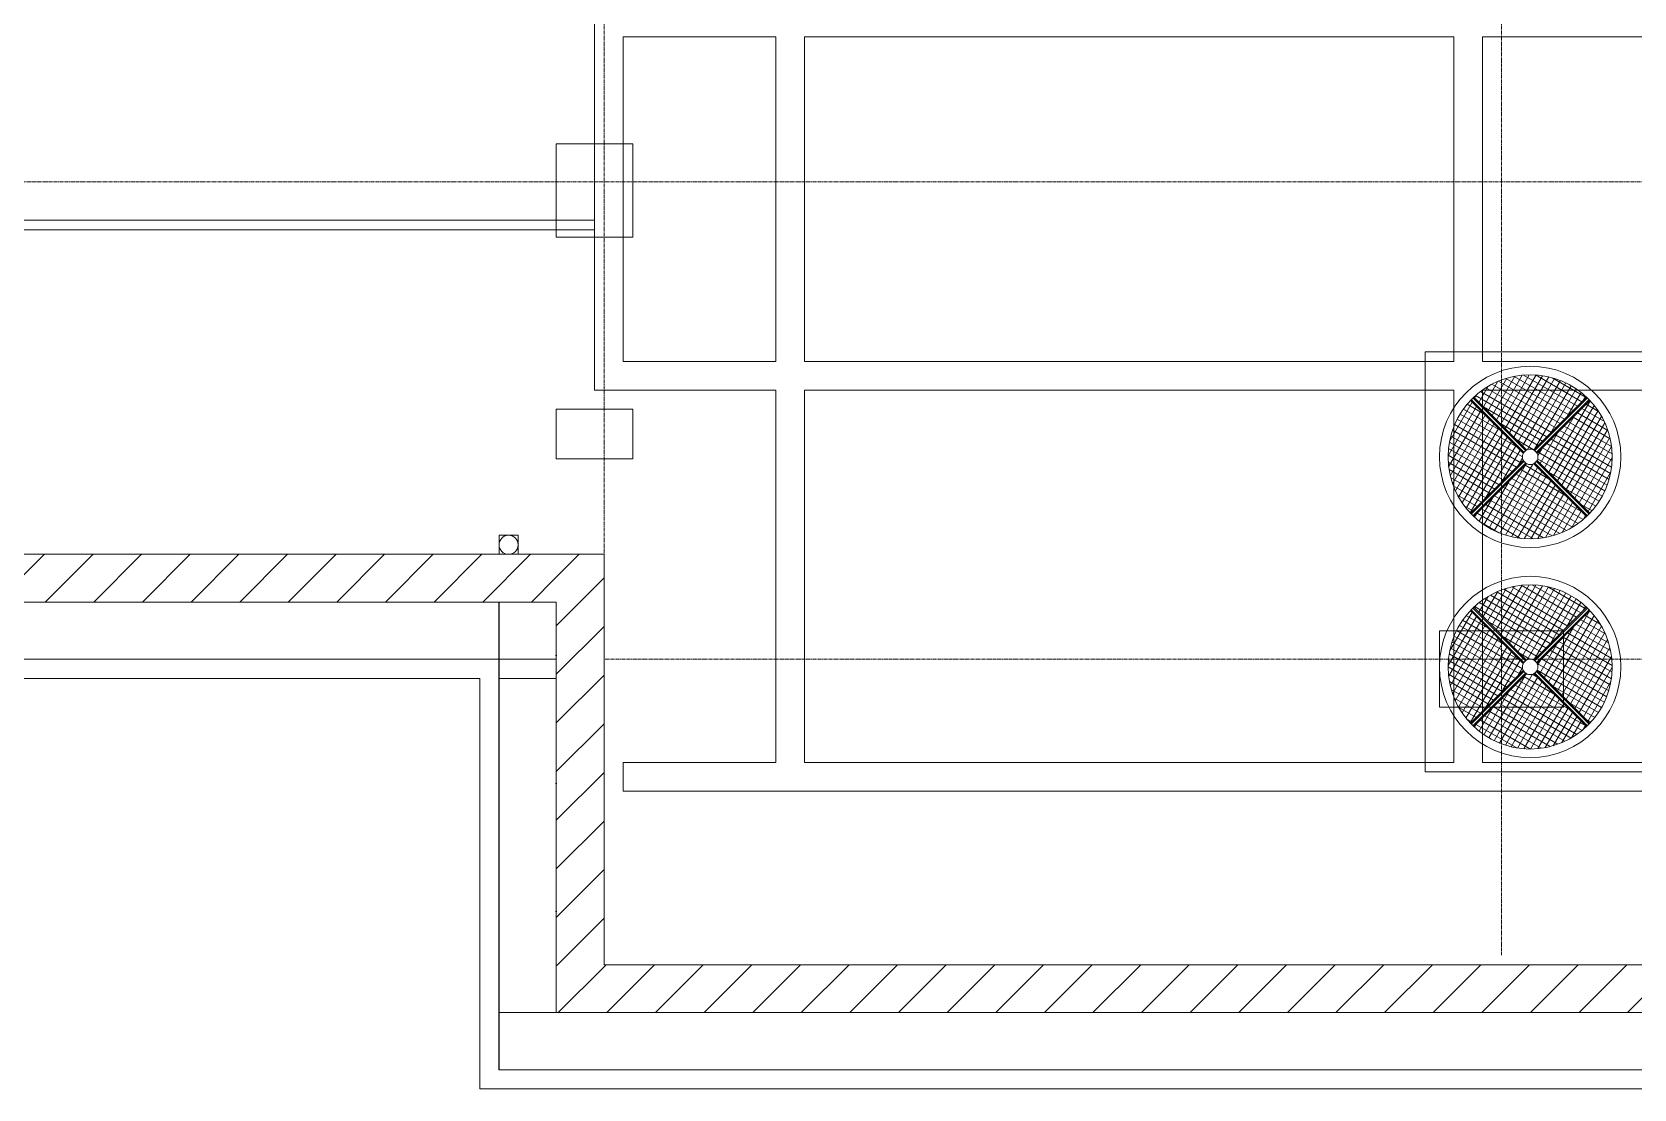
# Model space of a CAD drawing. Header units: millimetres. Extents: x 1499747 to 4341325, y -28481 to 441852.
# Drawn here: x 4210748 to 4219138, y 377315 to 382850 of the extents above; entities that cross this region are included whole.
import ezdxf

# ---------------------------------------------------------------- set-up
doc = ezdxf.new("R2010")
doc.units = ezdxf.units.MM
doc.header["$MEASUREMENT"] = 0
doc.linetypes.add('CENTER2', pattern=[28.575, 19.05, -3.175, 3.175, -3.175])
doc.linetypes.add('Dot & Dashed', pattern=[670.277762, 352.777767, -176.388884, 0, -141.111112])
for name, color, linetype, lineweight in [('13 этаж_25_АР 06.03 custom_70_12 этаж_13_Интерьер - Мебель_Ном._пера__8_Ном._пера__8', 8, 'Continuous', 18), ('13 этаж_25_АР 06.03 custom_70__Оси_Ном._пера__8_Ном._пера__8', 8, 'Continuous', 18), ('13 этаж_25_АР 06.03 custom_70_мет. конструкции_Ном._пера__5_Ном._пера__5', 5, 'Continuous', 18), ('13 этаж_25_АР 06.03 custom_70_ОВОРУДОВАНИЕ_Ном._пера__6_Ном._пера__6', 6, 'Continuous', 18), ('13 этаж_25_АР 06.03 custom_70_парапет 2_Ном._пера__8_Ном._пера__8', 8, 'Continuous', 18), ('13 этаж_25_АР 06.03 custom_70_Подложк_Ном._пера__1_Ном._пера__1', 1, 'Continuous', 18), ('13 этаж_25_АР 06.03 custom_70_Подложк_Ном._пера__8_Ном._пера__8', 8, 'Continuous', 18), ('13 этаж_25_Конструктив - Стены Ненесущие Газоблок_Ном._пера__169_Ном._пера__83', 83, 'Continuous', 18), ('13 этаж_25_Конструктив - Стены Ненесущие Газоблок_Ном._пера__47_Ном._пера__7', 7, 'Continuous', 18), ('13 этаж_25_Парапет_Ном._пера__20_Ном._пера__1', 1, 'Continuous', 18), ('13 этаж_25_Размер - ГКЛ перегородки_Ном._пера__1_Ном._пера__7', 7, 'Continuous', 18), ('13 этаж_25_Ребра Навес_Ном._пера__10_Ном._пера__134', 134, 'Continuous', 18), ('13 этаж_25_Ребра Навес_Ном._пера__1_Ном._пера__7', 7, 'Continuous', 18)]:
    doc.layers.add(name, color=color, linetype=linetype, lineweight=lineweight)
pattern_1 = [(150, (4221050.835, 379226.963), (15.60195, 27.02337), []), (240, (4221050.835, 379226.963), (-27.02337, 15.60195), [])]
pattern_2 = [(150, (4221050.835, 379226.963), (15.60195, 27.02337), []), (240, (4221050.835, 379226.963), (-27.02337, 15.60195), [])]
pattern_3 = [(150, (4221050.835, 379326.963), (15.60195, 27.02337), []), (240, (4221050.835, 379326.963), (-27.02337, 15.60195), [])]
pattern_4 = [(150, (4221050.835, 379326.963), (15.60195, 27.02337), []), (240, (4221050.835, 379326.963), (-27.02337, 15.60195), [])]
pattern_5 = [(45, (4194944, 382064.74), (-127.2792, 127.2792), [])]

msp = doc.modelspace()

# ---------------------------------------------------------------- hatches: boundary and pattern name
at = {"layer": '13 этаж_25_АР 06.03 custom_70_ОВОРУДОВАНИЕ_Ном._пера__6_Ном._пера__6', "linetype": 'Continuous', "true_color": 0xc7c8ca}
h = msp.add_hatch(dxfattribs=at)
h.set_pattern_fill('NET_0046_0019', color=9, style=0, pattern_type=2)
h.set_pattern_definition(pattern_4)
h.paths.add_polyline_path([(4218298.8, 380937.6), (4218575.4, 380661, -0.119927), (4218594, 380665.5, -0.119927), (4218612.6, 380661), (4218889.2, 380937.6, 0.191496), (4218594, 381054.9, 0.191496)])
h = msp.add_hatch(dxfattribs=at)
h.set_pattern_fill('NET_0046_0019', color=9, style=0, pattern_type=2)
h.set_pattern_definition(pattern_3)
h.paths.add_polyline_path([(4218558, 380643.6), (4218281.4, 380920.2, 0.397572), (4218281.4, 380329.7), (4218558, 380606.3, -0.243355)])
h = msp.add_hatch(dxfattribs=at)
h.set_pattern_fill('NET_0046_0019', color=9, style=0, pattern_type=2)
h.set_pattern_definition(pattern_3)
h.paths.add_polyline_path([(4218906.6, 380920.2), (4218630, 380643.6, -0.243355), (4218630, 380606.3), (4218906.6, 380329.7, 0.397572)])
h = msp.add_hatch(dxfattribs=at)
h.set_pattern_fill('NET_0046_0019', color=9, style=0, pattern_type=2)
h.set_pattern_definition(pattern_4)
h.paths.add_polyline_path([(4218889.2, 380312.4), (4218612.6, 380589, -0.119927), (4218594, 380584.4, -0.119927), (4218575.4, 380589), (4218298.8, 380312.4, 0.191496), (4218594, 380195, 0.191496)])
h = msp.add_hatch(dxfattribs=at)
h.set_pattern_fill('NET_0046_0019', color=9, style=0, pattern_type=2)
h.set_pattern_definition(pattern_2)
h.paths.add_polyline_path([(4218889.2, 379837.6, 0.191496), (4218594, 379954.9, 0.191496), (4218298.8, 379837.6), (4218575.4, 379561, -0.119927), (4218594, 379565.5, -0.119927), (4218612.6, 379561)])
h = msp.add_hatch(dxfattribs=at)
h.set_pattern_fill('NET_0046_0019', color=9, style=0, pattern_type=2)
h.set_pattern_definition(pattern_1)
h.paths.add_polyline_path([(4218558, 379506.3, -0.243355), (4218558, 379543.6), (4218281.4, 379820.2, 0.397572), (4218281.4, 379229.7)])
h = msp.add_hatch(dxfattribs=at)
h.set_pattern_fill('NET_0046_0019', color=9, style=0, pattern_type=2)
h.set_pattern_definition(pattern_1)
h.paths.add_polyline_path([(4218906.6, 379229.7, 0.397572), (4218906.6, 379820.2), (4218630, 379543.6, -0.243355), (4218630, 379506.3)])
h = msp.add_hatch(dxfattribs=at)
h.set_pattern_fill('NET_0046_0019', color=9, style=0, pattern_type=2)
h.set_pattern_definition(pattern_2)
h.paths.add_polyline_path([(4218298.8, 379212.4, 0.191496), (4218594, 379095, 0.191496), (4218889.2, 379212.4), (4218612.6, 379489, -0.119927), (4218594, 379484.4, -0.119927), (4218575.4, 379489)])
at = {"layer": '13 этаж_25_Конструктив - Стены Ненесущие Газоблок_Ном._пера__169_Ном._пера__83', "linetype": 'Continuous', "true_color": 0xc7c8ca}
h = msp.add_hatch(dxfattribs=at)
h.set_pattern_fill('БЛОКИ_БЕТОННЫЕ_ЭФФЕКТИВН_72', color=9, style=0, pattern_type=2)
h.set_pattern_definition(pattern_5)
h.paths.add_polyline_path([(4202359, 379864.7), (4213493.8, 379864.7), (4213493.8, 380114.7), (4202359, 380114.7)])
h = msp.add_hatch(dxfattribs=at)
h.set_pattern_fill('БЛОКИ_БЕТОННЫЕ_ЭФФЕКТИВН_72', color=9, style=0, pattern_type=2)
h.set_pattern_definition(pattern_5)
h.paths.add_polyline_path([(4213493.8, 379864.7), (4213743.8, 380114.7), (4213493.8, 380114.7)])
h = msp.add_hatch(dxfattribs=at)
h.set_pattern_fill('БЛОКИ_БЕТОННЫЕ_ЭФФЕКТИВН_72', color=9, style=0, pattern_type=2)
h.set_pattern_definition(pattern_5)
h.paths.add_polyline_path([(4213493.8, 379864.7), (4213743.8, 379864.7), (4213743.8, 380114.7)])
h = msp.add_hatch(dxfattribs=at)
h.set_pattern_fill('БЛОКИ_БЕТОННЫЕ_ЭФФЕКТИВН_72', color=9, style=0, pattern_type=2)
h.set_pattern_definition(pattern_5)
h.paths.add_polyline_path([(4213493.8, 379864.7), (4213493.8, 377964.7), (4213743.8, 377964.7), (4213743.8, 379864.7)])
h = msp.add_hatch(dxfattribs=at)
h.set_pattern_fill('БЛОКИ_БЕТОННЫЕ_ЭФФЕКТИВН_72', color=9, style=0, pattern_type=2)
h.set_pattern_definition(pattern_5)
h.paths.add_polyline_path([(4213743.8, 377964.7), (4213493.8, 377964.7), (4213493.8, 377714.7)])
h = msp.add_hatch(dxfattribs=at)
h.set_pattern_fill('БЛОКИ_БЕТОННЫЕ_ЭФФЕКТИВН_72', color=9, style=0, pattern_type=2)
h.set_pattern_definition(pattern_5)
h.paths.add_polyline_path([(4213743.8, 377964.7), (4213493.8, 377714.7), (4213743.8, 377714.7)])
h = msp.add_hatch(dxfattribs=at)
h.set_pattern_fill('БЛОКИ_БЕТОННЫЕ_ЭФФЕКТИВН_72', color=9, style=0, pattern_type=2)
h.set_pattern_definition(pattern_5)
h.paths.add_polyline_path([(4213743.8, 377714.7), (4231993.8, 377714.7), (4231993.8, 377964.7), (4213743.8, 377964.7)])

# ---------------------------------------------------------------- linework, layer by layer
at = {"layer": '13 этаж_25_АР 06.03 custom_70_12 этаж_13_Интерьер - Мебель_Ном._пера__8_Ном._пера__8', "color": 9, "linetype": 'Continuous', "true_color": 0xc7c8ca, "flags": 128}
for points in [[(4213494, 381774.8), (4213494, 382264.8), (4213894.2, 382264.8), (4213894.2, 381774.8)], [(4213494, 381774.8), (4213494, 382264.8), (4213894.2, 382264.8), (4213894.2, 381774.8)], [(4213494, 381774.8), (4213894.2, 381774.8)], [(4213894.2, 380874.8), (4213894.2, 380614.8), (4213494, 380614.8), (4213494, 380874.8)], [(4213894.2, 380874.8), (4213894.2, 380614.8), (4213494, 380614.8), (4213494, 380874.8)], [(4213494, 380874.8), (4213894.2, 380874.8)]]:
    msp.add_lwpolyline(points, dxfattribs=at)
msp.add_lwpolyline([(4218119, 379714.7), (4218769, 379714.7), (4218769, 379314.7), (4218119, 379314.7)], close=True, dxfattribs=at)
msp.add_lwpolyline([(4218119, 379714.7), (4218769, 379714.7), (4218769, 379314.7), (4218119, 379314.7)], close=True, dxfattribs=at)
at = {"layer": '13 этаж_25_АР 06.03 custom_70__Оси_Ном._пера__8_Ном._пера__8', "color": 9, "linetype": 'CENTER2', "true_color": 0xc7c8ca}
for p, q in [((4213744, 393714.7), (4213744, 380114.7)), ((4218444, 393714.7), (4218444, 378014.7)), ((4246744, 382064.7), (4202359, 382064.7)), ((4213744, 380114.7), (4213744, 379314.8)), ((4246744, 379564.7), (4213744, 379564.7)), ((4232644.2, 377964.7), (4213744, 377964.7))]:
    msp.add_line(p, q, dxfattribs=at)
at = {"layer": '13 этаж_25_АР 06.03 custom_70_мет. конструкции_Ном._пера__5_Ном._пера__5', "color": 9, "linetype": 'Continuous', "true_color": 0xc7c8ca, "flags": 128}
for points in [[(4213694, 381774.8), (4213694, 385074.8)], [(4213844, 381774.8), (4213844, 382824.8)], [(4214644, 382824.8), (4213844, 382824.8)], [(4214644, 381124.8), (4214644, 382824.8)], [(4214794, 381124.8), (4214794, 382824.8)], [(4214794, 381124.8), (4218194, 381124.8), (4218194, 382824.8)], [(4218194, 381124.8), (4218194, 382824.8), (4214794, 382824.8)], [(4218344, 381124.8), (4218344, 382824.8)], [(4218344, 382824.8), (4225344, 382824.8)], [(4204019, 381814.7), (4213694, 381814.7)], [(4209069, 381864.7), (4213694, 381864.7)], [(4213844, 381774.8), (4213694, 381774.8), (4213694, 380974.8), (4214644, 380974.8)], [(4213844, 381774.8), (4213844, 381124.8), (4214644, 381124.8)], [(4225344, 381124.8), (4218344, 381124.8)], [(4214644, 380974.8), (4214644, 379024.8)], [(4214794, 380974.8), (4214794, 379024.8)], [(4214794, 380974.8), (4218194, 380974.8)], [(4218194, 379024.8), (4218194, 380974.8)], [(4218344, 380974.8), (4225344, 380974.8)], [(4218344, 380974.8), (4218344, 379024.8)], [(4214644, 378874.8), (4213844, 378874.8), (4213844, 379024.8), (4214644, 379024.8)], [(4214794, 379024.8), (4218194, 379024.8)], [(4218344, 379024.8), (4225344, 379024.8)], [(4214644, 378874.8), (4231181.7, 378874.8)]]:
    msp.add_lwpolyline(points, dxfattribs=at)
at = {"layer": '13 этаж_25_АР 06.03 custom_70_ОВОРУДОВАНИЕ_Ном._пера__6_Ном._пера__6', "color": 9, "linetype": 'Continuous', "true_color": 0xc7c8ca}
for p, q in [((4218558, 380643.6), (4218281.3, 380920.3)), ((4218561.3, 380648.9), (4218285.6, 380924.7)), ((4218570, 380657.6), (4218294.3, 380933.3)), ((4218575.4, 380661), (4218298.7, 380937.7)), ((4218612.6, 380661), (4218889.4, 380937.7)), ((4218618, 380657.6), (4218893.7, 380933.3)), ((4218626.7, 380648.9), (4218902.4, 380924.7)), ((4218630, 380643.6), (4218906.7, 380920.3)), ((4218281.3, 380329.6), (4218558, 380606.3)), ((4218285.6, 380325.3), (4218561.3, 380601)), ((4218294.3, 380316.6), (4218570, 380592.3)), ((4218298.7, 380312.2), (4218575.4, 380589)), ((4218889.4, 380312.2), (4218612.6, 380589)), ((4218893.7, 380316.6), (4218618, 380592.3)), ((4218902.4, 380325.3), (4218626.7, 380601)), ((4218906.7, 380329.6), (4218630, 380606.3)), ((4218281.3, 379820.3), (4218558, 379543.6)), ((4218285.6, 379824.7), (4218561.3, 379548.9)), ((4218294.3, 379833.3), (4218570, 379557.6)), ((4218298.7, 379837.7), (4218575.4, 379561)), ((4218889.4, 379837.7), (4218612.6, 379561)), ((4218893.7, 379833.3), (4218618, 379557.6)), ((4218902.4, 379824.7), (4218626.7, 379548.9)), ((4218906.7, 379820.3), (4218630, 379543.6)), ((4218558, 379506.3), (4218281.3, 379229.6)), ((4218561.3, 379501), (4218285.6, 379225.3)), ((4218570, 379492.3), (4218294.3, 379216.6)), ((4218575.4, 379489), (4218298.7, 379212.2)), ((4218612.6, 379489), (4218889.4, 379212.2)), ((4218618, 379492.3), (4218893.7, 379216.6)), ((4218626.7, 379501), (4218902.4, 379225.3)), ((4218630, 379506.3), (4218906.7, 379229.6))]:
    msp.add_line(p, q, dxfattribs=at)
at = {"layer": '13 этаж_25_АР 06.03 custom_70_ОВОРУДОВАНИЕ_Ном._пера__6_Ном._пера__6', "color": 9, "linetype": 'Continuous', "true_color": 0xc7c8ca, "flags": 128}
msp.add_lwpolyline([(4220844, 378975), (4220844, 381175), (4218044, 381175), (4218044, 378975)], close=True, dxfattribs=at)
at = {"layer": '13 этаж_25_АР 06.03 custom_70_ОВОРУДОВАНИЕ_Ном._пера__6_Ном._пера__6', "color": 9, "linetype": 'Continuous', "true_color": 0xc7c8ca}
for centre, radius in [((4218594, 380625), 474.7), ((4218594, 380625), 430), ((4218594, 380625), 430), ((4218594, 380625), 40.5), ((4218594, 379525), 474.7), ((4218594, 379525), 430), ((4218594, 379525), 430), ((4218594, 379525), 40.5)]:
    msp.add_circle(centre, radius, dxfattribs=at)
at = {"layer": '13 этаж_25_АР 06.03 custom_70_парапет 2_Ном._пера__8_Ном._пера__8', "color": 9, "linetype": 'Continuous', "true_color": 0xc7c8ca, "flags": 128}
msp.add_lwpolyline([(4232243.9, 377964.7), (4213744, 377964.7), (4213744, 380114.7), (4202359, 380114.7), (4202359, 394914.7), (4213694, 394914.7), (4213694, 394014.7)], dxfattribs=at)
at = {"layer": '13 этаж_25_АР 06.03 custom_70_Подложк_Ном._пера__1_Ном._пера__1', "color": 9, "linetype": 'Continuous', "true_color": 0xc7c8ca}
msp.add_circle((4213244, 380164.7), 50, dxfattribs=at)
at = {"layer": '13 этаж_25_АР 06.03 custom_70_Подложк_Ном._пера__8_Ном._пера__8', "color": 9, "linetype": 'Continuous', "true_color": 0xc7c8ca, "flags": 128}
for points in [[(4213194, 380114.7), (4213194, 380214.7), (4213294, 380214.7), (4213294, 380114.7)], [(4213294, 380114.7), (4213194, 380114.7)]]:
    msp.add_lwpolyline(points, dxfattribs=at)
at = {"layer": '13 этаж_25_Конструктив - Стены Ненесущие Газоблок_Ном._пера__47_Ном._пера__7', "color": 9, "linetype": 'Continuous', "true_color": 0xc7c8ca, "flags": 128}
for points in [[(4213493.8, 380114.7), (4202359, 380114.7)], [(4213743.8, 380114.7), (4213493.8, 380114.7)], [(4213743.8, 377964.7), (4213743.8, 380114.7)], [(4202109, 379864.7), (4213493.8, 379864.7)], [(4213493.8, 379864.7), (4213493.8, 377964.7)], [(4213493.8, 377714.7), (4213493.8, 377964.7)], [(4231993.8, 377964.7), (4213743.8, 377964.7)], [(4213493.8, 377714.7), (4232243.8, 377714.7)]]:
    msp.add_lwpolyline(points, dxfattribs=at)
at = {"layer": '13 этаж_25_Парапет_Ном._пера__20_Ном._пера__1', "color": 9, "linetype": 'Continuous', "true_color": 0xc7c8ca}
for p, q in [((4213493.8, 379864.7), (4204469, 379864.7)), ((4213493.8, 377714.7), (4213493.8, 379864.7)), ((4213093.8, 379464.7), (4204469, 379464.7)), ((4213093.8, 377314.7), (4213093.8, 379464.7)), ((4232393.7, 377714.7), (4213493.8, 377714.7)), ((4231993.7, 377314.7), (4213093.8, 377314.7))]:
    msp.add_line(p, q, dxfattribs=at)
at = {"layer": '13 этаж_25_Парапет_Ном._пера__20_Ном._пера__1', "color": 9, "linetype": 'Dot & Dashed', "true_color": 0xc7c8ca}
for p, q in [((4213493.8, 379864.7), (4204469, 379864.7)), ((4213493.8, 377714.7), (4213493.8, 379864.7)), ((4232393.7, 377714.7), (4213493.8, 377714.7))]:
    msp.add_line(p, q, dxfattribs=at)
at = {"layer": '13 этаж_25_Размер - ГКЛ перегородки_Ном._пера__1_Ном._пера__7', "color": 9, "linetype": 'Continuous', "true_color": 0xc7c8ca}
msp.add_line((4212793.8, 379464.7), (4201051.3, 379464.7), dxfattribs=at)
at = {"layer": '13 этаж_25_Ребра Навес_Ном._пера__10_Ном._пера__134', "color": 9, "linetype": 'Dot & Dashed', "true_color": 0xc7c8ca}
for p, q in [((4213343.8, 379864.7), (4201839.6, 379864.7)), ((4213493.5, 379864.7), (4201989.3, 379864.7)), ((4213493.5, 379864.7), (4201989.3, 379864.7)), ((4213493.6, 379864.7), (4201989.4, 379864.7)), ((4213493.6, 379864.7), (4201989.4, 379864.7)), ((4213493.7, 379864.7), (4201989.5, 379864.7)), ((4213493.7, 379864.7), (4201989.5, 379864.7)), ((4213493.8, 379864.7), (4201989.6, 379864.7)), ((4213493.8, 379864.7), (4201989.6, 379864.7)), ((4213493.5, 377714.7), (4213493.5, 379864.7)), ((4213493.5, 377714.7), (4213493.5, 379864.7)), ((4213493.6, 377714.7), (4213493.6, 379864.7)), ((4213493.6, 377714.7), (4213493.6, 379864.7)), ((4213493.7, 377714.7), (4213493.7, 379864.7)), ((4213493.7, 377714.7), (4213493.7, 379864.7)), ((4213493.8, 377714.7), (4213493.8, 379864.7)), ((4213493.8, 377714.7), (4213493.8, 379864.7)), ((4213493.8, 377714.7), (4213493.8, 379864.7)), ((4232393.4, 377714.7), (4213343.8, 377714.7)), ((4232393.5, 377714.7), (4213493.5, 377714.7)), ((4232393.5, 377714.7), (4213493.6, 377714.7)), ((4232393.5, 377714.7), (4213493.6, 377714.7)), ((4232393.6, 377714.7), (4213493.7, 377714.7)), ((4232393.6, 377714.7), (4213493.7, 377714.7)), ((4232393.7, 377714.7), (4213493.8, 377714.7)), ((4232393.7, 377714.7), (4213493.8, 377714.7)), ((4232393.7, 377714.7), (4213493.8, 377714.7))]:
    msp.add_line(p, q, dxfattribs=at)
at = {"layer": '13 этаж_25_Ребра Навес_Ном._пера__1_Ном._пера__7', "color": 9, "linetype": 'Continuous', "true_color": 0xc7c8ca}
for p, q in [((4213493.5, 379864.7), (4201989.3, 379864.7)), ((4213493.5, 379864.7), (4201989.3, 379864.7)), ((4213493.6, 379864.7), (4201989.4, 379864.7)), ((4213493.6, 379864.7), (4201989.4, 379864.7)), ((4213493.7, 379864.7), (4201989.5, 379864.7)), ((4213493.7, 379864.7), (4201989.5, 379864.7)), ((4213493.8, 379864.7), (4201989.6, 379864.7)), ((4213493.8, 379864.7), (4201989.6, 379864.7)), ((4213193.6, 377414.7), (4213193.6, 379864.7)), ((4213493.6, 379864.7), (4213193.6, 379864.7)), ((4213193.8, 377414.7), (4213193.8, 379864.7)), ((4213493.8, 379864.7), (4213193.8, 379864.7)), ((4213193.8, 377414.7), (4213193.8, 379864.7)), ((4213493.8, 379864.7), (4213193.8, 379864.7)), ((4213193.8, 377414.7), (4213193.8, 379864.7)), ((4213493.8, 379864.7), (4213193.8, 379864.7)), ((4213493.5, 379864.7), (4213493.5, 379564.7)), ((4213493.5, 379864.7), (4213493.5, 379564.7)), ((4213493.6, 379864.7), (4213493.6, 379564.7)), ((4213493.6, 377714.7), (4213493.6, 379864.7)), ((4213493.6, 379864.7), (4213493.6, 379564.7)), ((4213493.7, 377714.7), (4213493.7, 379864.7)), ((4213493.7, 379864.7), (4213493.7, 379564.7)), ((4213493.8, 379864.7), (4213493.8, 379564.7)), ((4213493.8, 379864.7), (4213493.8, 379564.7)), ((4213493.8, 377714.7), (4213493.8, 379864.7)), ((4213493.8, 377714.7), (4213493.8, 379864.7)), ((4213493.8, 377714.7), (4213493.8, 379864.7)), ((4213493.5, 379564.7), (4201989.3, 379564.7)), ((4213493.5, 379564.7), (4201989.3, 379564.7)), ((4213193.5, 379564.7), (4201989.4, 379564.7)), ((4213493.6, 379564.7), (4201989.4, 379564.7)), ((4213193.7, 379564.7), (4201989.5, 379564.7)), ((4213493.7, 379564.7), (4201989.5, 379564.7)), ((4213193.6, 379564.7), (4201989.6, 379564.7)), ((4213193.7, 379564.7), (4201989.6, 379564.7)), ((4213193.5, 377414.7), (4213193.5, 379564.7)), ((4213193.6, 377414.7), (4213193.6, 379564.7)), ((4213193.7, 377414.7), (4213193.7, 379564.7)), ((4213193.7, 377414.7), (4213193.7, 379564.7)), ((4213493.5, 377714.7), (4213493.5, 379564.7)), ((4213493.6, 377714.7), (4213493.6, 379564.7)), ((4213493.8, 379564.7), (4213493.6, 379564.7)), ((4213493.7, 377714.7), (4213493.7, 379564.7)), ((4213193.5, 377714.7), (4213193.5, 379464.7)), ((4213493.5, 379464.7), (4213193.5, 379464.7)), ((4213493.5, 377714.7), (4213493.5, 379464.7)), ((4213343.8, 377714.7), (4213193.5, 377714.7)), ((4232393.5, 377714.7), (4213493.5, 377714.7)), ((4232393.5, 377714.7), (4213493.6, 377714.7)), ((4232393.5, 377714.7), (4213493.6, 377714.7)), ((4232393.6, 377714.7), (4213493.7, 377714.7)), ((4232393.6, 377714.7), (4213493.7, 377714.7)), ((4232393.7, 377714.7), (4213493.8, 377714.7)), ((4232393.7, 377714.7), (4213493.8, 377714.7)), ((4232393.7, 377714.7), (4213493.8, 377714.7)), ((4232093.5, 377414.7), (4213193.5, 377414.7)), ((4232093.5, 377414.7), (4213193.6, 377414.7)), ((4232093.5, 377414.7), (4213193.6, 377414.7)), ((4232093.6, 377414.7), (4213193.7, 377414.7)), ((4232093.6, 377414.7), (4213193.7, 377414.7)), ((4232093.7, 377414.7), (4213193.8, 377414.7)), ((4232093.7, 377414.7), (4213193.8, 377414.7)), ((4232093.7, 377414.7), (4213193.8, 377414.7))]:
    msp.add_line(p, q, dxfattribs=at)

doc.saveas('drawing.dxf')
